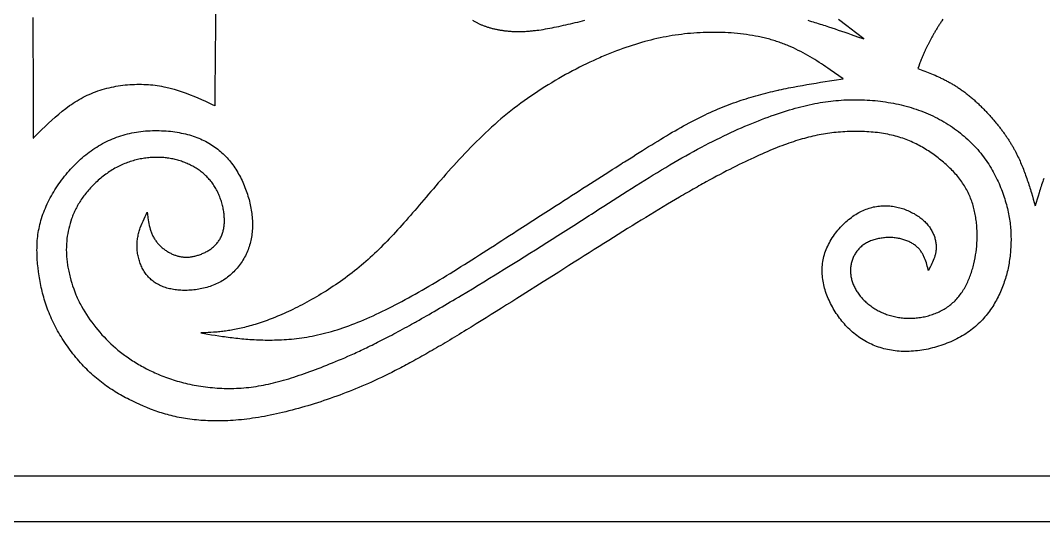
# Model space of a CAD drawing. Extents: x 0 to 279, y 0 to 212.
# Drawn here: x 69.13 to 91.02, y 107.88 to 118.59 of the extents above; entities that cross this region are included whole.
import ezdxf

# ---------------------------------------------------------------- set-up
doc = ezdxf.new("R2010")
doc.units = 0
doc.layers.add('LAYER_1', color=18, linetype='CONTINUOUS')

msp = doc.modelspace()

# ---------------------------------------------------------------- linework, layer by layer
at = {"layer": 'LAYER_1'}
for points in [[(69.394, 118.656), (69.395, 118.367), (69.395, 118.076), (69.398, 117.492), (69.4, 116.907), (69.403, 116.32), (69.403, 116.174), (69.404, 116.1), (69.404, 116.082), (69.404, 116.08), (69.404, 116.079), (69.404, 116.079), (69.405, 116.079), (69.406, 116.081), (69.41, 116.085), (69.445, 116.12), (69.586, 116.259), (69.656, 116.328), (69.728, 116.396), (69.8, 116.463), (69.873, 116.528), (69.947, 116.592), (70.023, 116.654), (70.1, 116.713), (70.178, 116.771), (70.218, 116.798), (70.258, 116.825), (70.299, 116.852), (70.341, 116.877), (70.382, 116.902), (70.425, 116.926), (70.468, 116.949), (70.511, 116.971), (70.555, 116.992), (70.6, 117.013), (70.646, 117.032), (70.691, 117.05), (70.738, 117.068), (70.785, 117.085), (70.832, 117.1), (70.88, 117.115), (70.928, 117.129), (70.977, 117.142), (71.025, 117.154), (71.074, 117.165), (71.124, 117.175), (71.173, 117.185), (71.223, 117.193), (71.273, 117.201), (71.323, 117.207), (71.372, 117.213), (71.422, 117.218), (71.472, 117.222), (71.522, 117.225), (71.572, 117.227), (71.622, 117.228), (71.671, 117.229), (71.72, 117.228), (71.769, 117.227), (71.818, 117.225), (71.867, 117.222), (71.915, 117.218), (71.962, 117.213), (72.01, 117.208), (72.057, 117.201), (72.103, 117.194), (72.149, 117.186), (72.195, 117.177), (72.24, 117.168), (72.33, 117.146), (72.418, 117.123), (72.505, 117.096), (72.59, 117.068), (72.675, 117.038), (72.759, 117.006), (72.842, 116.972), (72.924, 116.937), (73.006, 116.901), (73.087, 116.865), (73.249, 116.79), (73.289, 116.771), (73.295, 116.769), (73.296, 116.768), (73.296, 116.768), (73.297, 116.768), (73.297, 116.769), (73.297, 116.772), (73.297, 116.795), (73.297, 116.886), (73.299, 117.067), (73.304, 117.794), (73.31, 118.519), (73.313, 118.88)], [(78.802, 118.597), (78.814, 118.589), (78.827, 118.582), (78.84, 118.575), (78.853, 118.568), (78.866, 118.561), (78.879, 118.554), (78.892, 118.547), (78.906, 118.54), (78.919, 118.534), (78.933, 118.527), (78.947, 118.521), (78.961, 118.514), (78.976, 118.508), (78.99, 118.502), (79.005, 118.496), (79.019, 118.49), (79.034, 118.485), (79.049, 118.479), (79.064, 118.473), (79.08, 118.468), (79.095, 118.462), (79.111, 118.457), (79.127, 118.452), (79.142, 118.447), (79.159, 118.442), (79.175, 118.438), (79.191, 118.433), (79.208, 118.428), (79.224, 118.424), (79.241, 118.42), (79.258, 118.416), (79.275, 118.412), (79.292, 118.408), (79.309, 118.404), (79.327, 118.401), (79.344, 118.397), (79.362, 118.394), (79.38, 118.39), (79.398, 118.387), (79.416, 118.384), (79.434, 118.382), (79.453, 118.379), (79.471, 118.377), (79.49, 118.374), (79.509, 118.372), (79.528, 118.37), (79.547, 118.368), (79.566, 118.366), (79.585, 118.364), (79.605, 118.363), (79.624, 118.362), (79.644, 118.36), (79.664, 118.359), (79.684, 118.358), (79.704, 118.358), (79.724, 118.357), (79.744, 118.357), (79.765, 118.356), (79.785, 118.356), (79.806, 118.356), (79.827, 118.357), (79.848, 118.357), (79.869, 118.358), (79.89, 118.358), (79.912, 118.359), (79.933, 118.36), (79.955, 118.361), (79.976, 118.363), (79.998, 118.364), (80.02, 118.366), (80.042, 118.368), (80.064, 118.37), (80.086, 118.372), (80.109, 118.375), (80.131, 118.377), (80.154, 118.38), (80.177, 118.383), (80.199, 118.386), (80.222, 118.389), (80.269, 118.396), (80.315, 118.403), (80.362, 118.411), (80.409, 118.419), (80.457, 118.428), (80.505, 118.437), (80.553, 118.447), (80.602, 118.457), (80.651, 118.467), (80.701, 118.478), (80.75, 118.489), (80.8, 118.5), (80.85, 118.511), (80.901, 118.523), (80.951, 118.535), (81.002, 118.547), (81.054, 118.56), (81.105, 118.572), (81.157, 118.585), (81.208, 118.597)], [(85.978, 118.596), (86.016, 118.585), (86.054, 118.573), (86.091, 118.562), (86.128, 118.551), (86.165, 118.54), (86.202, 118.529), (86.239, 118.517), (86.275, 118.506), (86.311, 118.494), (86.347, 118.483), (86.419, 118.46), (86.49, 118.436), (86.561, 118.413), (86.631, 118.389), (86.7, 118.366), (86.769, 118.342), (86.838, 118.318), (86.906, 118.294), (87.043, 118.246), (87.179, 118.198), (86.998, 118.337), (86.816, 118.476), (86.634, 118.614)], [(88.871, 118.619), (88.849, 118.586), (88.838, 118.57), (88.827, 118.554), (88.817, 118.538), (88.806, 118.521), (88.795, 118.505), (88.785, 118.489), (88.775, 118.473), (88.764, 118.457), (88.754, 118.441), (88.744, 118.425), (88.735, 118.409), (88.725, 118.393), (88.715, 118.378), (88.706, 118.362), (88.696, 118.346), (88.687, 118.331), (88.678, 118.315), (88.669, 118.3), (88.66, 118.285), (88.652, 118.269), (88.643, 118.254), (88.635, 118.239), (88.627, 118.224), (88.618, 118.21), (88.61, 118.195), (88.603, 118.18), (88.595, 118.166), (88.587, 118.152), (88.58, 118.137), (88.573, 118.123), (88.565, 118.109), (88.558, 118.095), (88.551, 118.082), (88.544, 118.068), (88.538, 118.054), (88.531, 118.041), (88.525, 118.027), (88.518, 118.014), (88.512, 118), (88.506, 117.987), (88.5, 117.974), (88.493, 117.961), (88.488, 117.948), (88.482, 117.935), (88.476, 117.922), (88.47, 117.909), (88.459, 117.884), (88.448, 117.859), (88.438, 117.834), (88.427, 117.809), (88.417, 117.784), (88.407, 117.76), (88.398, 117.736), (88.388, 117.712), (88.378, 117.687), (88.369, 117.664), (88.351, 117.616), (88.333, 117.568), (88.406, 117.54), (88.443, 117.525), (88.48, 117.511), (88.517, 117.496), (88.553, 117.482), (88.59, 117.467), (88.627, 117.451), (88.664, 117.436), (88.7, 117.42), (88.737, 117.404), (88.774, 117.387), (88.792, 117.379), (88.81, 117.371), (88.828, 117.362), (88.847, 117.353), (88.865, 117.344), (88.883, 117.335), (88.901, 117.326), (88.92, 117.317), (88.938, 117.308), (88.956, 117.298), (88.974, 117.289), (88.992, 117.279), (89.011, 117.269), (89.029, 117.259), (89.047, 117.248), (89.065, 117.238), (89.083, 117.227), (89.101, 117.217), (89.119, 117.206), (89.137, 117.195), (89.155, 117.183), (89.173, 117.172), (89.191, 117.16), (89.209, 117.148), (89.227, 117.136), (89.245, 117.124), (89.263, 117.111), (89.281, 117.098), (89.299, 117.086), (89.317, 117.072), (89.335, 117.059), (89.353, 117.045), (89.37, 117.032), (89.388, 117.018), (89.406, 117.004), (89.423, 116.989), (89.441, 116.975), (89.458, 116.96), (89.476, 116.946), (89.493, 116.931), (89.511, 116.916), (89.528, 116.9), (89.545, 116.885), (89.563, 116.87), (89.58, 116.854), (89.597, 116.838), (89.614, 116.823), (89.631, 116.807), (89.647, 116.791), (89.664, 116.774), (89.681, 116.758), (89.697, 116.742), (89.714, 116.726), (89.73, 116.709), (89.746, 116.693), (89.762, 116.676), (89.778, 116.659), (89.794, 116.643), (89.81, 116.626), (89.825, 116.609), (89.841, 116.593), (89.856, 116.576), (89.872, 116.559), (89.887, 116.542), (89.902, 116.525), (89.917, 116.508), (89.931, 116.491), (89.946, 116.475), (89.96, 116.458), (89.975, 116.441), (89.989, 116.424), (90.003, 116.407), (90.016, 116.391), (90.03, 116.374), (90.043, 116.357), (90.057, 116.341), (90.07, 116.324), (90.083, 116.308), (90.096, 116.291), (90.108, 116.275), (90.121, 116.259), (90.133, 116.242), (90.145, 116.226), (90.157, 116.21), (90.168, 116.194), (90.18, 116.178), (90.191, 116.162), (90.203, 116.146), (90.214, 116.13), (90.224, 116.114), (90.235, 116.099), (90.246, 116.083), (90.256, 116.067), (90.267, 116.052), (90.277, 116.036), (90.287, 116.02), (90.297, 116.005), (90.306, 115.989), (90.316, 115.974), (90.325, 115.958), (90.335, 115.943), (90.344, 115.927), (90.353, 115.912), (90.362, 115.896), (90.371, 115.881), (90.38, 115.865), (90.388, 115.85), (90.397, 115.835), (90.405, 115.819), (90.413, 115.804), (90.43, 115.773), (90.445, 115.742), (90.461, 115.711), (90.476, 115.68), (90.491, 115.649), (90.505, 115.617), (90.519, 115.586), (90.533, 115.554), (90.547, 115.522), (90.554, 115.506), (90.557, 115.498), (90.557, 115.497), (90.557, 115.497), (90.558, 115.497), (90.558, 115.496), (90.559, 115.494), (90.565, 115.478), (90.578, 115.445), (90.591, 115.413), (90.604, 115.38), (90.616, 115.347), (90.628, 115.314), (90.64, 115.281), (90.652, 115.247), (90.664, 115.214), (90.675, 115.18), (90.687, 115.146), (90.698, 115.112), (90.709, 115.078), (90.72, 115.044), (90.731, 115.01), (90.741, 114.975), (90.752, 114.941), (90.763, 114.906), (90.784, 114.837), (90.804, 114.768), (90.846, 114.628)], [(91.028, 115.214), (91.016, 115.18), (91.005, 115.146), (90.993, 115.112), (90.982, 115.078), (90.971, 115.044), (90.961, 115.01), (90.95, 114.975), (90.939, 114.941), (90.928, 114.906), (90.908, 114.837), (90.887, 114.768), (90.846, 114.628)], [(91.623, 108.85), (90.891, 108.85), (90.157, 108.85), (88.68, 108.85), (87.194, 108.85), (85.698, 108.85), (84.195, 108.85), (82.683, 108.85), (81.165, 108.85), (79.641, 108.85), (78.111, 108.85), (76.578, 108.85), (75.04, 108.85), (71.956, 108.85), (68.866, 108.85)], [(68.866, 107.877), (71.956, 107.877), (75.04, 107.877), (76.578, 107.877), (78.111, 107.877), (79.641, 107.877), (81.165, 107.877), (82.683, 107.877), (84.195, 107.877), (85.698, 107.877), (87.194, 107.877), (88.68, 107.877), (90.157, 107.877), (90.891, 107.877), (91.623, 107.877)]]:
    msp.add_lwpolyline(points, dxfattribs=at)
for points in [[(86.733, 117.344), (86.641, 117.41), (86.549, 117.475), (86.457, 117.54), (86.41, 117.572), (86.363, 117.603), (86.316, 117.635), (86.269, 117.666), (86.221, 117.697), (86.173, 117.728), (86.125, 117.758), (86.076, 117.787), (86.027, 117.817), (85.978, 117.845), (85.928, 117.873), (85.877, 117.901), (85.826, 117.928), (85.775, 117.954), (85.723, 117.98), (85.67, 118.005), (85.617, 118.029), (85.563, 118.052), (85.536, 118.063), (85.508, 118.074), (85.48, 118.085), (85.453, 118.096), (85.425, 118.106), (85.396, 118.117), (85.368, 118.127), (85.339, 118.137), (85.311, 118.146), (85.282, 118.155), (85.252, 118.164), (85.223, 118.173), (85.193, 118.182), (85.164, 118.19), (85.134, 118.198), (85.104, 118.206), (85.073, 118.214), (85.043, 118.221), (85.012, 118.228), (84.981, 118.235), (84.95, 118.242), (84.919, 118.248), (84.857, 118.26), (84.793, 118.272), (84.73, 118.282), (84.665, 118.292), (84.601, 118.3), (84.536, 118.308), (84.47, 118.315), (84.405, 118.321), (84.339, 118.326), (84.272, 118.33), (84.206, 118.333), (84.139, 118.336), (84.073, 118.337), (84.006, 118.338), (83.939, 118.338), (83.872, 118.338), (83.805, 118.336), (83.738, 118.334), (83.671, 118.331), (83.604, 118.327), (83.538, 118.322), (83.471, 118.317), (83.405, 118.311), (83.339, 118.304), (83.273, 118.296), (83.208, 118.288), (83.142, 118.278), (83.077, 118.268), (83.011, 118.257), (82.946, 118.246), (82.881, 118.233), (82.815, 118.22), (82.75, 118.206), (82.684, 118.191), (82.619, 118.175), (82.553, 118.158), (82.487, 118.14), (82.421, 118.122), (82.354, 118.102), (82.288, 118.082), (82.221, 118.061), (82.154, 118.039), (82.086, 118.016), (82.018, 117.992), (81.95, 117.967), (81.881, 117.941), (81.812, 117.914), (81.742, 117.886), (81.707, 117.872), (81.672, 117.857), (81.637, 117.842), (81.602, 117.827), (81.566, 117.812), (81.53, 117.797), (81.495, 117.781), (81.459, 117.765), (81.386, 117.732), (81.314, 117.698), (81.241, 117.663), (81.167, 117.628), (81.094, 117.591), (81.02, 117.553), (80.945, 117.514), (80.871, 117.475), (80.796, 117.434), (80.722, 117.393), (80.647, 117.35), (80.572, 117.307), (80.498, 117.262), (80.423, 117.217), (80.349, 117.171), (80.274, 117.124), (80.2, 117.076), (80.126, 117.027), (80.053, 116.977), (79.98, 116.926), (79.907, 116.874), (79.835, 116.822), (79.763, 116.768), (79.691, 116.714), (79.621, 116.659), (79.551, 116.603), (79.516, 116.574), (79.481, 116.546), (79.412, 116.488), (79.344, 116.429), (79.277, 116.37), (79.21, 116.31), (79.144, 116.249), (79.078, 116.188), (79.014, 116.126), (78.95, 116.064), (78.886, 116.002), (78.824, 115.939), (78.762, 115.876), (78.7, 115.812), (78.64, 115.749), (78.58, 115.685), (78.52, 115.621), (78.462, 115.558), (78.404, 115.494), (78.347, 115.431), (78.29, 115.367), (78.234, 115.304), (78.179, 115.242), (78.124, 115.179), (78.071, 115.117), (78.017, 115.056), (77.965, 114.995), (77.913, 114.935), (77.862, 114.875), (77.811, 114.816), (77.761, 114.758), (77.712, 114.7), (77.663, 114.643), (77.615, 114.588), (77.568, 114.532), (77.52, 114.478), (77.474, 114.424), (77.427, 114.371), (77.381, 114.318), (77.336, 114.267), (77.29, 114.216), (77.245, 114.165), (77.2, 114.115), (77.155, 114.066), (77.111, 114.018), (77.066, 113.97), (77.021, 113.922), (76.977, 113.876), (76.932, 113.83), (76.887, 113.784), (76.842, 113.739), (76.797, 113.694), (76.752, 113.65), (76.706, 113.607), (76.66, 113.564), (76.614, 113.521), (76.567, 113.479), (76.52, 113.438), (76.473, 113.397), (76.425, 113.356), (76.377, 113.316), (76.328, 113.276), (76.278, 113.237), (76.229, 113.199), (76.179, 113.16), (76.129, 113.123), (76.078, 113.085), (76.027, 113.049), (75.977, 113.013), (75.925, 112.977), (75.874, 112.942), (75.823, 112.907), (75.771, 112.873), (75.72, 112.84), (75.668, 112.807), (75.617, 112.775), (75.565, 112.744), (75.514, 112.713), (75.462, 112.682), (75.411, 112.652), (75.36, 112.623), (75.309, 112.595), (75.258, 112.567), (75.208, 112.54), (75.157, 112.513), (75.108, 112.487), (75.058, 112.462), (75.009, 112.438), (74.96, 112.414), (74.912, 112.391), (74.863, 112.368), (74.816, 112.346), (74.769, 112.325), (74.722, 112.305), (74.675, 112.285), (74.629, 112.266), (74.584, 112.247), (74.539, 112.229), (74.494, 112.212), (74.45, 112.195), (74.406, 112.179), (74.363, 112.163), (74.32, 112.148), (74.278, 112.134), (74.236, 112.12), (74.195, 112.106), (74.154, 112.094), (74.114, 112.082), (74.075, 112.07), (74.035, 112.059), (73.997, 112.048), (73.959, 112.038), (73.922, 112.029), (73.885, 112.02), (73.849, 112.011), (73.814, 112.003), (73.779, 111.996), (73.744, 111.988), (73.711, 111.982), (73.677, 111.976), (73.645, 111.97), (73.612, 111.964), (73.581, 111.959), (73.549, 111.955), (73.519, 111.95), (73.488, 111.946), (73.458, 111.942), (73.429, 111.939), (73.399, 111.936), (73.37, 111.933), (73.341, 111.93), (73.313, 111.928), (73.285, 111.926), (73.257, 111.924), (73.202, 111.92), (73.147, 111.917), (73.093, 111.915), (72.986, 111.91), (73.14, 111.885), (73.218, 111.872), (73.296, 111.86), (73.374, 111.848), (73.453, 111.836), (73.493, 111.831), (73.533, 111.825), (73.574, 111.82), (73.615, 111.814), (73.656, 111.809), (73.697, 111.805), (73.739, 111.8), (73.781, 111.795), (73.823, 111.791), (73.866, 111.787), (73.909, 111.783), (73.953, 111.78), (73.997, 111.776), (74.041, 111.773), (74.086, 111.77), (74.132, 111.768), (74.178, 111.765), (74.224, 111.763), (74.271, 111.762), (74.319, 111.76), (74.367, 111.759), (74.415, 111.759), (74.465, 111.759), (74.514, 111.759), (74.564, 111.76), (74.615, 111.761), (74.666, 111.763), (74.717, 111.765), (74.77, 111.768), (74.822, 111.772), (74.875, 111.776), (74.929, 111.78), (74.983, 111.786), (75.037, 111.792), (75.092, 111.799), (75.147, 111.806), (75.203, 111.814), (75.259, 111.823), (75.316, 111.833), (75.373, 111.844), (75.431, 111.855), (75.489, 111.868), (75.547, 111.881), (75.606, 111.895), (75.666, 111.91), (75.725, 111.926), (75.786, 111.943), (75.846, 111.961), (75.907, 111.98), (75.969, 112), (76.031, 112.021), (76.093, 112.043), (76.156, 112.065), (76.219, 112.089), (76.283, 112.113), (76.347, 112.139), (76.412, 112.165), (76.477, 112.192), (76.542, 112.22), (76.608, 112.249), (76.674, 112.279), (76.741, 112.31), (76.808, 112.341), (76.876, 112.373), (76.944, 112.406), (77.013, 112.44), (77.082, 112.475), (77.151, 112.511), (77.221, 112.547), (77.292, 112.585), (77.362, 112.623), (77.434, 112.661), (77.505, 112.701), (77.578, 112.741), (77.65, 112.783), (77.724, 112.825), (77.797, 112.867), (77.871, 112.91), (77.946, 112.954), (78.021, 112.999), (78.096, 113.044), (78.172, 113.09), (78.248, 113.137), (78.324, 113.184), (78.401, 113.231), (78.478, 113.279), (78.556, 113.328), (78.634, 113.377), (78.713, 113.426), (78.791, 113.476), (78.87, 113.527), (78.95, 113.577), (79.03, 113.628), (79.11, 113.68), (79.19, 113.731), (79.271, 113.783), (79.352, 113.836), (79.433, 113.888), (79.515, 113.941), (79.597, 113.994), (79.679, 114.047), (79.761, 114.1), (79.927, 114.207), (80.093, 114.314), (80.26, 114.421), (80.426, 114.528), (80.592, 114.635), (80.675, 114.688), (80.758, 114.741), (80.84, 114.794), (80.923, 114.847), (81.004, 114.899), (81.086, 114.951), (81.167, 115.003), (81.247, 115.055), (81.327, 115.106), (81.406, 115.156), (81.485, 115.207), (81.563, 115.256), (81.641, 115.306), (81.717, 115.355), (81.793, 115.403), (81.869, 115.451), (81.943, 115.498), (81.98, 115.521), (82.016, 115.545), (82.053, 115.568), (82.089, 115.59), (82.125, 115.613), (82.16, 115.636), (82.196, 115.658), (82.231, 115.68), (82.301, 115.725), (82.369, 115.768), (82.437, 115.811), (82.505, 115.853), (82.571, 115.894), (82.637, 115.935), (82.702, 115.975), (82.766, 116.014), (82.83, 116.053), (82.893, 116.091), (82.955, 116.128), (83.017, 116.165), (83.078, 116.201), (83.139, 116.236), (83.199, 116.271), (83.259, 116.304), (83.318, 116.338), (83.377, 116.37), (83.436, 116.402), (83.494, 116.433), (83.551, 116.463), (83.609, 116.492), (83.666, 116.521), (83.723, 116.549), (83.779, 116.576), (83.835, 116.603), (83.892, 116.628), (83.948, 116.653), (84.003, 116.678), (84.059, 116.701), (84.114, 116.724), (84.169, 116.747), (84.224, 116.768), (84.279, 116.789), (84.334, 116.809), (84.388, 116.829), (84.442, 116.848), (84.496, 116.867), (84.55, 116.885), (84.604, 116.902), (84.657, 116.919), (84.71, 116.936), (84.763, 116.952), (84.816, 116.967), (84.869, 116.982), (84.921, 116.997), (84.973, 117.011), (85.025, 117.025), (85.077, 117.038), (85.129, 117.051), (85.18, 117.064), (85.232, 117.076), (85.283, 117.088), (85.334, 117.099), (85.337, 117.1), (85.338, 117.101), (85.339, 117.101), (85.34, 117.101), (85.343, 117.101), (85.349, 117.103), (85.362, 117.106), (85.412, 117.117), (85.463, 117.128), (85.513, 117.138), (85.563, 117.149), (85.613, 117.159), (85.663, 117.168), (85.762, 117.187), (85.861, 117.205), (85.959, 117.223), (86.057, 117.239), (86.154, 117.255), (86.251, 117.271), (86.348, 117.286), (86.445, 117.301), (86.541, 117.315)], [(80.743, 114.064), (80.8, 114.101), (80.857, 114.137), (80.914, 114.173), (80.97, 114.209), (81.025, 114.245), (81.081, 114.28), (81.136, 114.315), (81.19, 114.35), (81.244, 114.385), (81.298, 114.419), (81.351, 114.453), (81.404, 114.487), (81.457, 114.521), (81.509, 114.555), (81.613, 114.621), (81.715, 114.687), (81.816, 114.751), (81.916, 114.815), (82.014, 114.878), (82.111, 114.939), (82.207, 115), (82.302, 115.06), (82.396, 115.119), (82.489, 115.177), (82.581, 115.234), (82.671, 115.29), (82.761, 115.344), (82.85, 115.398), (82.939, 115.451), (83.026, 115.503), (83.113, 115.554), (83.198, 115.604), (83.284, 115.653), (83.368, 115.701), (83.452, 115.748), (83.535, 115.794), (83.618, 115.838), (83.7, 115.882), (83.782, 115.925), (83.862, 115.967), (83.942, 116.007), (84.022, 116.047), (84.101, 116.086), (84.179, 116.124), (84.256, 116.16), (84.333, 116.196), (84.409, 116.231), (84.484, 116.265), (84.559, 116.298), (84.632, 116.33), (84.706, 116.361), (84.778, 116.391), (84.849, 116.42), (84.92, 116.448), (84.99, 116.475), (85.06, 116.502), (85.128, 116.527), (85.196, 116.552), (85.263, 116.575), (85.329, 116.598), (85.395, 116.62), (85.459, 116.641), (85.523, 116.661), (85.586, 116.68), (85.649, 116.698), (85.71, 116.716), (85.771, 116.732), (85.832, 116.748), (85.892, 116.763), (85.951, 116.777), (86.01, 116.79), (86.069, 116.803), (86.127, 116.814), (86.184, 116.825), (86.242, 116.835), (86.299, 116.844), (86.355, 116.853), (86.412, 116.861), (86.468, 116.868), (86.524, 116.874), (86.58, 116.879), (86.636, 116.884), (86.691, 116.888), (86.747, 116.892), (86.803, 116.894), (86.858, 116.896), (86.914, 116.897), (86.97, 116.898), (87.026, 116.898), (87.082, 116.897), (87.138, 116.896), (87.194, 116.894), (87.25, 116.891), (87.306, 116.887), (87.363, 116.883), (87.419, 116.878), (87.475, 116.872), (87.531, 116.866), (87.587, 116.859), (87.643, 116.851), (87.699, 116.842), (87.754, 116.833), (87.809, 116.823), (87.865, 116.812), (87.92, 116.8), (87.974, 116.788), (88.029, 116.774), (88.083, 116.76), (88.137, 116.745), (88.19, 116.73), (88.243, 116.713), (88.296, 116.696), (88.348, 116.678), (88.4, 116.659), (88.452, 116.639), (88.503, 116.618), (88.553, 116.596), (88.603, 116.574), (88.653, 116.551), (88.702, 116.527), (88.75, 116.502), (88.798, 116.477), (88.846, 116.45), (88.892, 116.423), (88.938, 116.396), (88.984, 116.367), (89.029, 116.338), (89.073, 116.308), (89.117, 116.278), (89.159, 116.247), (89.202, 116.215), (89.243, 116.183), (89.284, 116.15), (89.324, 116.117), (89.363, 116.083), (89.401, 116.048), (89.439, 116.013), (89.475, 115.978), (89.511, 115.942), (89.546, 115.905), (89.581, 115.868), (89.614, 115.83), (89.646, 115.792), (89.678, 115.754), (89.708, 115.715), (89.738, 115.676), (89.767, 115.637), (89.795, 115.597), (89.823, 115.557), (89.849, 115.517), (89.875, 115.476), (89.899, 115.435), (89.923, 115.394), (89.947, 115.353), (89.969, 115.312), (89.991, 115.271), (90.012, 115.229), (90.032, 115.188), (90.051, 115.146), (90.07, 115.105), (90.088, 115.063), (90.105, 115.022), (90.121, 114.98), (90.137, 114.939), (90.152, 114.898), (90.166, 114.857), (90.18, 114.816), (90.193, 114.775), (90.205, 114.735), (90.217, 114.694), (90.228, 114.654), (90.239, 114.614), (90.248, 114.575), (90.258, 114.535), (90.266, 114.496), (90.274, 114.457), (90.281, 114.418), (90.288, 114.38), (90.294, 114.341), (90.3, 114.303), (90.305, 114.264), (90.31, 114.226), (90.314, 114.188), (90.317, 114.15), (90.32, 114.112), (90.322, 114.075), (90.324, 114.037), (90.325, 114), (90.326, 113.962), (90.327, 113.925), (90.327, 113.887), (90.326, 113.85), (90.325, 113.813), (90.323, 113.775), (90.321, 113.738), (90.319, 113.701), (90.316, 113.664), (90.313, 113.627), (90.309, 113.589), (90.305, 113.552), (90.3, 113.515), (90.295, 113.478), (90.29, 113.441), (90.284, 113.404), (90.277, 113.367), (90.27, 113.33), (90.263, 113.293), (90.255, 113.256), (90.246, 113.219), (90.237, 113.183), (90.227, 113.146), (90.217, 113.11), (90.206, 113.073), (90.195, 113.037), (90.183, 113.001), (90.171, 112.965), (90.158, 112.929), (90.144, 112.893), (90.13, 112.858), (90.116, 112.822), (90.1, 112.787), (90.085, 112.752), (90.068, 112.717), (90.051, 112.682), (90.033, 112.647), (90.015, 112.613), (89.996, 112.579), (89.976, 112.545), (89.956, 112.511), (89.935, 112.478), (89.913, 112.444), (89.891, 112.412), (89.867, 112.379), (89.844, 112.347), (89.819, 112.315), (89.794, 112.284), (89.768, 112.253), (89.741, 112.222), (89.713, 112.192), (89.685, 112.162), (89.656, 112.133), (89.626, 112.104), (89.596, 112.076), (89.564, 112.048), (89.532, 112.021), (89.499, 111.995), (89.465, 111.968), (89.43, 111.943), (89.395, 111.918), (89.358, 111.894), (89.321, 111.87), (89.283, 111.847), (89.244, 111.825), (89.204, 111.803), (89.164, 111.782), (89.123, 111.762), (89.082, 111.742), (89.039, 111.723), (88.997, 111.705), (88.954, 111.688), (88.91, 111.671), (88.867, 111.655), (88.823, 111.64), (88.778, 111.626), (88.733, 111.612), (88.689, 111.6), (88.643, 111.588), (88.598, 111.577), (88.553, 111.566), (88.508, 111.557), (88.462, 111.549), (88.417, 111.541), (88.372, 111.534), (88.327, 111.528), (88.282, 111.524), (88.237, 111.52), (88.193, 111.517), (88.149, 111.515), (88.105, 111.514), (88.062, 111.513), (88.018, 111.514), (87.976, 111.516), (87.933, 111.519), (87.891, 111.522), (87.849, 111.527), (87.807, 111.532), (87.766, 111.539), (87.725, 111.546), (87.685, 111.554), (87.645, 111.563), (87.605, 111.573), (87.566, 111.584), (87.527, 111.596), (87.488, 111.608), (87.45, 111.622), (87.412, 111.637), (87.375, 111.652), (87.338, 111.668), (87.302, 111.685), (87.266, 111.703), (87.231, 111.722), (87.196, 111.742), (87.161, 111.763), (87.127, 111.784), (87.094, 111.807), (87.061, 111.83), (87.028, 111.854), (86.996, 111.879), (86.965, 111.904), (86.934, 111.93), (86.904, 111.957), (86.874, 111.985), (86.845, 112.013), (86.816, 112.042), (86.788, 112.072), (86.761, 112.102), (86.734, 112.133), (86.708, 112.164), (86.683, 112.196), (86.658, 112.228), (86.634, 112.261), (86.61, 112.294), (86.588, 112.328), (86.566, 112.362), (86.544, 112.396), (86.524, 112.431), (86.504, 112.466), (86.485, 112.501), (86.466, 112.537), (86.449, 112.573), (86.432, 112.609), (86.416, 112.645), (86.401, 112.682), (86.386, 112.718), (86.373, 112.755), (86.36, 112.793), (86.348, 112.83), (86.337, 112.867), (86.327, 112.905), (86.319, 112.942), (86.311, 112.98), (86.304, 113.018), (86.298, 113.056), (86.293, 113.093), (86.289, 113.131), (86.286, 113.169), (86.284, 113.207), (86.284, 113.245), (86.284, 113.283), (86.286, 113.321), (86.289, 113.359), (86.293, 113.397), (86.298, 113.435), (86.305, 113.472), (86.313, 113.51), (86.322, 113.547), (86.332, 113.585), (86.344, 113.622), (86.357, 113.659), (86.371, 113.696), (86.387, 113.732), (86.403, 113.769), (86.421, 113.805), (86.44, 113.84), (86.46, 113.876), (86.481, 113.911), (86.502, 113.945), (86.525, 113.979), (86.549, 114.012), (86.573, 114.045), (86.598, 114.078), (86.624, 114.109), (86.65, 114.14), (86.677, 114.17), (86.705, 114.2), (86.733, 114.229), (86.762, 114.256), (86.791, 114.283), (86.821, 114.31), (86.851, 114.335), (86.881, 114.359), (86.911, 114.382), (86.942, 114.405), (86.973, 114.426), (87.004, 114.446), (87.035, 114.465), (87.067, 114.483), (87.098, 114.499), (87.129, 114.515), (87.161, 114.53), (87.193, 114.543), (87.224, 114.556), (87.256, 114.567), (87.288, 114.578), (87.32, 114.587), (87.351, 114.596), (87.383, 114.604), (87.415, 114.61), (87.447, 114.616), (87.479, 114.621), (87.51, 114.624), (87.542, 114.627), (87.573, 114.629), (87.605, 114.631), (87.636, 114.631), (87.668, 114.63), (87.699, 114.629), (87.73, 114.627), (87.761, 114.623), (87.792, 114.62), (87.823, 114.615), (87.854, 114.609), (87.884, 114.603), (87.914, 114.596), (87.944, 114.588), (87.974, 114.58), (88.004, 114.571), (88.033, 114.561), (88.062, 114.55), (88.09, 114.539), (88.118, 114.528), (88.146, 114.515), (88.173, 114.503), (88.2, 114.489), (88.227, 114.475), (88.253, 114.461), (88.278, 114.446), (88.303, 114.43), (88.327, 114.415), (88.351, 114.398), (88.374, 114.382), (88.396, 114.365), (88.418, 114.347), (88.439, 114.329), (88.46, 114.311), (88.479, 114.293), (88.498, 114.274), (88.516, 114.255), (88.533, 114.236), (88.55, 114.216), (88.565, 114.197), (88.58, 114.177), (88.594, 114.157), (88.607, 114.136), (88.62, 114.116), (88.631, 114.095), (88.642, 114.075), (88.653, 114.054), (88.662, 114.033), (88.671, 114.012), (88.679, 113.991), (88.686, 113.971), (88.693, 113.95), (88.699, 113.929), (88.705, 113.908), (88.709, 113.887), (88.713, 113.867), (88.717, 113.846), (88.719, 113.826), (88.722, 113.805), (88.723, 113.785), (88.724, 113.765), (88.724, 113.746), (88.724, 113.726), (88.723, 113.707), (88.722, 113.688), (88.72, 113.669), (88.718, 113.65), (88.715, 113.632), (88.711, 113.614), (88.708, 113.596), (88.703, 113.578), (88.699, 113.56), (88.688, 113.526), (88.676, 113.492), (88.663, 113.458), (88.649, 113.425), (88.633, 113.393), (88.617, 113.36), (88.601, 113.328), (88.567, 113.265), (88.558, 113.249), (88.558, 113.249), (88.558, 113.248), (88.558, 113.248), (88.557, 113.25), (88.557, 113.252), (88.556, 113.256), (88.553, 113.265), (88.544, 113.301), (88.535, 113.337), (88.525, 113.373), (88.515, 113.409), (88.504, 113.444), (88.491, 113.478), (88.478, 113.512), (88.463, 113.546), (88.456, 113.562), (88.447, 113.578), (88.439, 113.594), (88.43, 113.61), (88.42, 113.626), (88.41, 113.641), (88.4, 113.656), (88.389, 113.671), (88.377, 113.685), (88.365, 113.7), (88.352, 113.713), (88.339, 113.727), (88.325, 113.74), (88.311, 113.753), (88.296, 113.766), (88.28, 113.779), (88.264, 113.791), (88.248, 113.802), (88.231, 113.813), (88.213, 113.824), (88.195, 113.835), (88.177, 113.845), (88.158, 113.855), (88.138, 113.864), (88.119, 113.873), (88.098, 113.881), (88.078, 113.889), (88.057, 113.897), (88.035, 113.904), (88.013, 113.911), (87.991, 113.917), (87.968, 113.923), (87.945, 113.928), (87.922, 113.932), (87.898, 113.936), (87.874, 113.94), (87.85, 113.943), (87.826, 113.946), (87.801, 113.948), (87.775, 113.949), (87.75, 113.95), (87.725, 113.95), (87.699, 113.95), (87.673, 113.949), (87.648, 113.948), (87.622, 113.946), (87.596, 113.943), (87.57, 113.94), (87.545, 113.937), (87.519, 113.932), (87.494, 113.928), (87.469, 113.922), (87.444, 113.916), (87.419, 113.91), (87.394, 113.903), (87.37, 113.895), (87.347, 113.887), (87.323, 113.878), (87.3, 113.868), (87.278, 113.858), (87.256, 113.847), (87.235, 113.836), (87.214, 113.824), (87.194, 113.812), (87.174, 113.798), (87.155, 113.785), (87.137, 113.77), (87.119, 113.755), (87.102, 113.74), (87.086, 113.724), (87.07, 113.708), (87.055, 113.691), (87.041, 113.674), (87.027, 113.656), (87.014, 113.638), (87.002, 113.619), (86.99, 113.6), (86.979, 113.581), (86.969, 113.562), (86.959, 113.542), (86.95, 113.522), (86.941, 113.502), (86.933, 113.481), (86.926, 113.46), (86.92, 113.439), (86.914, 113.418), (86.909, 113.397), (86.904, 113.376), (86.9, 113.354), (86.897, 113.333), (86.895, 113.311), (86.893, 113.289), (86.892, 113.268), (86.891, 113.246), (86.891, 113.224), (86.892, 113.202), (86.894, 113.181), (86.896, 113.159), (86.899, 113.137), (86.902, 113.116), (86.906, 113.094), (86.911, 113.072), (86.916, 113.051), (86.922, 113.029), (86.929, 113.008), (86.936, 112.986), (86.943, 112.965), (86.952, 112.944), (86.961, 112.923), (86.971, 112.902), (86.981, 112.881), (86.992, 112.86), (87.003, 112.84), (87.015, 112.819), (87.028, 112.799), (87.041, 112.779), (87.054, 112.759), (87.069, 112.739), (87.084, 112.72), (87.099, 112.7), (87.115, 112.681), (87.132, 112.662), (87.149, 112.643), (87.166, 112.625), (87.184, 112.606), (87.203, 112.588), (87.222, 112.571), (87.242, 112.553), (87.262, 112.536), (87.282, 112.519), (87.303, 112.503), (87.325, 112.487), (87.347, 112.471), (87.369, 112.456), (87.391, 112.441), (87.415, 112.427), (87.438, 112.413), (87.462, 112.399), (87.486, 112.386), (87.511, 112.373), (87.536, 112.361), (87.561, 112.349), (87.587, 112.338), (87.612, 112.327), (87.639, 112.316), (87.665, 112.307), (87.692, 112.297), (87.719, 112.289), (87.747, 112.281), (87.774, 112.273), (87.802, 112.266), (87.83, 112.259), (87.859, 112.253), (87.887, 112.248), (87.916, 112.243), (87.945, 112.239), (87.974, 112.235), (88.003, 112.232), (88.032, 112.229), (88.061, 112.227), (88.091, 112.226), (88.12, 112.225), (88.15, 112.224), (88.179, 112.224), (88.209, 112.225), (88.239, 112.226), (88.268, 112.228), (88.298, 112.231), (88.328, 112.234), (88.357, 112.237), (88.387, 112.241), (88.417, 112.246), (88.446, 112.252), (88.475, 112.258), (88.505, 112.264), (88.534, 112.271), (88.563, 112.279), (88.592, 112.287), (88.62, 112.296), (88.649, 112.306), (88.677, 112.316), (88.705, 112.326), (88.733, 112.338), (88.76, 112.35), (88.787, 112.362), (88.814, 112.375), (88.841, 112.389), (88.867, 112.403), (88.893, 112.418), (88.918, 112.433), (88.944, 112.449), (88.968, 112.466), (88.993, 112.483), (89.016, 112.501), (89.04, 112.519), (89.063, 112.538), (89.085, 112.558), (89.107, 112.578), (89.128, 112.599), (89.149, 112.62), (89.169, 112.642), (89.189, 112.665), (89.208, 112.688), (89.227, 112.711), (89.245, 112.736), (89.262, 112.76), (89.28, 112.785), (89.296, 112.811), (89.312, 112.837), (89.328, 112.863), (89.343, 112.89), (89.358, 112.917), (89.372, 112.944), (89.386, 112.972), (89.399, 113), (89.412, 113.029), (89.424, 113.058), (89.436, 113.087), (89.448, 113.116), (89.459, 113.146), (89.469, 113.176), (89.479, 113.206), (89.489, 113.236), (89.498, 113.266), (89.507, 113.297), (89.516, 113.327), (89.524, 113.358), (89.532, 113.389), (89.546, 113.451), (89.558, 113.514), (89.569, 113.577), (89.579, 113.64), (89.586, 113.703), (89.593, 113.767), (89.597, 113.831), (89.6, 113.896), (89.602, 113.96), (89.601, 114.025), (89.6, 114.089), (89.597, 114.154), (89.594, 114.186), (89.592, 114.219), (89.589, 114.251), (89.585, 114.283), (89.581, 114.316), (89.577, 114.348), (89.572, 114.38), (89.567, 114.412), (89.561, 114.444), (89.555, 114.476), (89.548, 114.508), (89.541, 114.54), (89.533, 114.572), (89.525, 114.603), (89.516, 114.635), (89.506, 114.666), (89.496, 114.697), (89.486, 114.729), (89.475, 114.759), (89.463, 114.79), (89.451, 114.821), (89.438, 114.851), (89.424, 114.881), (89.41, 114.911), (89.395, 114.941), (89.379, 114.971), (89.363, 115), (89.346, 115.029), (89.328, 115.058), (89.31, 115.087), (89.291, 115.115), (89.272, 115.144), (89.251, 115.172), (89.231, 115.199), (89.209, 115.227), (89.187, 115.254), (89.165, 115.281), (89.141, 115.307), (89.118, 115.334), (89.094, 115.36), (89.069, 115.386), (89.044, 115.411), (89.018, 115.437), (88.992, 115.462), (88.966, 115.486), (88.939, 115.511), (88.911, 115.535), (88.884, 115.559), (88.856, 115.583), (88.827, 115.606), (88.799, 115.629), (88.769, 115.652), (88.74, 115.674), (88.71, 115.696), (88.681, 115.718), (88.65, 115.739), (88.62, 115.76), (88.589, 115.781), (88.558, 115.802), (88.527, 115.822), (88.495, 115.842), (88.463, 115.861), (88.43, 115.88), (88.397, 115.898), (88.364, 115.917), (88.331, 115.934), (88.297, 115.952), (88.262, 115.968), (88.227, 115.985), (88.192, 116.001), (88.156, 116.016), (88.12, 116.031), (88.083, 116.045), (88.046, 116.059), (88.008, 116.073), (87.97, 116.085), (87.931, 116.098), (87.892, 116.109), (87.852, 116.12), (87.811, 116.131), (87.77, 116.141), (87.729, 116.15), (87.687, 116.159), (87.644, 116.167), (87.6, 116.175), (87.557, 116.181), (87.512, 116.188), (87.468, 116.194), (87.423, 116.199), (87.377, 116.203), (87.332, 116.207), (87.286, 116.211), (87.24, 116.214), (87.193, 116.216), (87.146, 116.218), (87.1, 116.219), (87.053, 116.22), (87.006, 116.22), (86.959, 116.22), (86.912, 116.219), (86.864, 116.217), (86.817, 116.215), (86.77, 116.213), (86.724, 116.21), (86.677, 116.207), (86.63, 116.203), (86.584, 116.198), (86.538, 116.194), (86.492, 116.188), (86.446, 116.182), (86.401, 116.176), (86.356, 116.169), (86.311, 116.162), (86.266, 116.154), (86.221, 116.146), (86.176, 116.137), (86.131, 116.127), (86.086, 116.117), (86.041, 116.107), (85.995, 116.095), (85.95, 116.084), (85.904, 116.071), (85.858, 116.058), (85.812, 116.045), (85.765, 116.031), (85.718, 116.016), (85.671, 116), (85.623, 115.984), (85.574, 115.968), (85.525, 115.95), (85.476, 115.932), (85.425, 115.913), (85.374, 115.894), (85.323, 115.874), (85.27, 115.853), (85.217, 115.831), (85.163, 115.809), (85.108, 115.786), (85.052, 115.762), (84.996, 115.737), (84.938, 115.712), (84.88, 115.685), (84.82, 115.658), (84.76, 115.63), (84.698, 115.601), (84.636, 115.572), (84.573, 115.541), (84.508, 115.509), (84.443, 115.477), (84.376, 115.443), (84.308, 115.409), (84.24, 115.374), (84.17, 115.337), (84.099, 115.3), (84.026, 115.261), (83.953, 115.222), (83.878, 115.181), (83.802, 115.139), (83.764, 115.118), (83.725, 115.097), (83.686, 115.075), (83.647, 115.053), (83.607, 115.03), (83.567, 115.008), (83.527, 114.985), (83.486, 114.961), (83.445, 114.938), (83.403, 114.914), (83.362, 114.89), (83.32, 114.866), (83.277, 114.841), (83.235, 114.816), (83.148, 114.765), (83.061, 114.713), (82.972, 114.661), (82.882, 114.607), (82.791, 114.552), (82.699, 114.496), (82.605, 114.439), (82.511, 114.381), (82.415, 114.323), (82.318, 114.263), (82.221, 114.203), (82.122, 114.142), (82.022, 114.08), (81.921, 114.017), (81.82, 113.953), (81.717, 113.889), (81.614, 113.824), (81.51, 113.759), (81.404, 113.692), (81.298, 113.625), (81.192, 113.558), (81.084, 113.49), (80.976, 113.421), (80.867, 113.352), (80.757, 113.283), (80.647, 113.213), (80.536, 113.142), (80.313, 113.001), (79.866, 112.718), (79.754, 112.647), (79.643, 112.577), (79.532, 112.508), (79.422, 112.438), (79.312, 112.37), (79.203, 112.301), (79.094, 112.234), (78.987, 112.167), (78.881, 112.102), (78.775, 112.037), (78.671, 111.973), (78.619, 111.942), (78.568, 111.911), (78.517, 111.88), (78.467, 111.849), (78.416, 111.819), (78.367, 111.789), (78.317, 111.759), (78.268, 111.73), (78.22, 111.701), (78.172, 111.673), (78.124, 111.645), (78.077, 111.617), (78.03, 111.59), (77.984, 111.563), (77.938, 111.536), (77.893, 111.51), (77.848, 111.485), (77.804, 111.459), (77.76, 111.434), (77.716, 111.41), (77.673, 111.386), (77.631, 111.362), (77.589, 111.339), (77.547, 111.316), (77.506, 111.293), (77.465, 111.271), (77.424, 111.249), (77.384, 111.228), (77.345, 111.206), (77.305, 111.186), (77.266, 111.165), (77.227, 111.145), (77.189, 111.125), (77.151, 111.105), (77.075, 111.067), (77.001, 111.03), (76.928, 110.994), (76.855, 110.959), (76.784, 110.925), (76.713, 110.892), (76.643, 110.86), (76.574, 110.829), (76.505, 110.799), (76.437, 110.77), (76.369, 110.741), (76.301, 110.713), (76.233, 110.686), (76.166, 110.659), (76.099, 110.633), (76.031, 110.607), (75.963, 110.582), (75.896, 110.557), (75.828, 110.533), (75.759, 110.509), (75.691, 110.485), (75.623, 110.462), (75.554, 110.439), (75.486, 110.417), (75.417, 110.396), (75.349, 110.374), (75.281, 110.354), (75.212, 110.334), (75.144, 110.314), (75.076, 110.295), (75.008, 110.277), (74.941, 110.259), (74.873, 110.241), (74.806, 110.225), (74.739, 110.209), (74.673, 110.193), (74.607, 110.178), (74.542, 110.164), (74.476, 110.151), (74.412, 110.138), (74.348, 110.126), (74.284, 110.115), (74.221, 110.104), (74.159, 110.094), (74.097, 110.085), (74.036, 110.076), (73.975, 110.068), (73.916, 110.061), (73.856, 110.055), (73.798, 110.049), (73.74, 110.044), (73.683, 110.04), (73.626, 110.036), (73.57, 110.033), (73.514, 110.031), (73.459, 110.029), (73.405, 110.028), (73.351, 110.028), (73.298, 110.028), (73.246, 110.028), (73.194, 110.03), (73.142, 110.032), (73.092, 110.034), (73.042, 110.037), (72.992, 110.04), (72.943, 110.044), (72.895, 110.049), (72.847, 110.054), (72.8, 110.06), (72.753, 110.066), (72.707, 110.072), (72.661, 110.079), (72.616, 110.087), (72.572, 110.095), (72.527, 110.103), (72.484, 110.112), (72.441, 110.121), (72.398, 110.131), (72.356, 110.141), (72.314, 110.152), (72.273, 110.163), (72.232, 110.175), (72.191, 110.186), (72.15, 110.199), (72.11, 110.212), (72.07, 110.225), (72.031, 110.238), (71.991, 110.252), (71.952, 110.266), (71.913, 110.281), (71.836, 110.312), (71.759, 110.344), (71.683, 110.377), (71.607, 110.412), (71.531, 110.448), (71.455, 110.485), (71.418, 110.505), (71.38, 110.525), (71.342, 110.545), (71.305, 110.566), (71.267, 110.587), (71.23, 110.608), (71.192, 110.63), (71.155, 110.653), (71.118, 110.676), (71.081, 110.7), (71.044, 110.724), (71.008, 110.749), (70.971, 110.775), (70.935, 110.801), (70.898, 110.827), (70.862, 110.855), (70.826, 110.883), (70.791, 110.912), (70.755, 110.941), (70.72, 110.971), (70.685, 111.002), (70.65, 111.033), (70.615, 111.066), (70.581, 111.099), (70.547, 111.132), (70.513, 111.167), (70.479, 111.202), (70.446, 111.238), (70.413, 111.274), (70.38, 111.311), (70.348, 111.349), (70.316, 111.387), (70.284, 111.425), (70.253, 111.464), (70.223, 111.504), (70.193, 111.544), (70.163, 111.584), (70.134, 111.624), (70.106, 111.665), (70.078, 111.706), (70.05, 111.748), (70.024, 111.79), (69.997, 111.831), (69.972, 111.873), (69.947, 111.915), (69.923, 111.958), (69.9, 112), (69.877, 112.042), (69.855, 112.085), (69.834, 112.127), (69.814, 112.169), (69.794, 112.212), (69.776, 112.254), (69.757, 112.296), (69.74, 112.338), (69.724, 112.38), (69.708, 112.422), (69.692, 112.464), (69.678, 112.506), (69.664, 112.548), (69.651, 112.59), (69.638, 112.632), (69.626, 112.674), (69.614, 112.716), (69.604, 112.758), (69.593, 112.8), (69.583, 112.842), (69.574, 112.883), (69.565, 112.925), (69.557, 112.967), (69.549, 113.009), (69.542, 113.051), (69.535, 113.092), (69.528, 113.134), (69.517, 113.218), (69.506, 113.301), (69.502, 113.343), (69.497, 113.385), (69.494, 113.426), (69.49, 113.468), (69.488, 113.51), (69.486, 113.552), (69.484, 113.594), (69.483, 113.636), (69.482, 113.678), (69.483, 113.72), (69.483, 113.762), (69.485, 113.804), (69.487, 113.846), (69.49, 113.889), (69.494, 113.931), (69.499, 113.974), (69.504, 114.016), (69.51, 114.059), (69.517, 114.102), (69.526, 114.145), (69.535, 114.188), (69.545, 114.231), (69.555, 114.274), (69.567, 114.317), (69.58, 114.361), (69.595, 114.404), (69.61, 114.448), (69.626, 114.492), (69.643, 114.536), (69.662, 114.58), (69.681, 114.624), (69.701, 114.668), (69.722, 114.711), (69.744, 114.755), (69.767, 114.799), (69.791, 114.842), (69.816, 114.885), (69.841, 114.928), (69.868, 114.971), (69.895, 115.013), (69.923, 115.055), (69.951, 115.097), (69.98, 115.138), (70.01, 115.179), (70.041, 115.22), (70.072, 115.26), (70.104, 115.299), (70.136, 115.338), (70.169, 115.376), (70.203, 115.414), (70.237, 115.45), (70.271, 115.487), (70.306, 115.522), (70.341, 115.557), (70.377, 115.591), (70.413, 115.624), (70.45, 115.656), (70.487, 115.688), (70.525, 115.719), (70.563, 115.749), (70.601, 115.778), (70.64, 115.806), (70.68, 115.834), (70.72, 115.86), (70.76, 115.886), (70.801, 115.911), (70.842, 115.935), (70.883, 115.959), (70.925, 115.981), (70.968, 116.002), (71.011, 116.023), (71.054, 116.043), (71.098, 116.061), (71.143, 116.079), (71.187, 116.096), (71.232, 116.112), (71.278, 116.127), (71.324, 116.141), (71.371, 116.154), (71.418, 116.166), (71.465, 116.178), (71.513, 116.188), (71.561, 116.197), (71.61, 116.205), (71.658, 116.213), (71.707, 116.219), (71.756, 116.224), (71.805, 116.229), (71.855, 116.233), (71.904, 116.235), (71.953, 116.237), (72.002, 116.238), (72.051, 116.239), (72.1, 116.238), (72.149, 116.236), (72.198, 116.234), (72.246, 116.231), (72.294, 116.227), (72.341, 116.222), (72.388, 116.217), (72.435, 116.21), (72.481, 116.203), (72.526, 116.195), (72.571, 116.186), (72.616, 116.177), (72.659, 116.167), (72.702, 116.156), (72.744, 116.144), (72.786, 116.132), (72.826, 116.119), (72.866, 116.105), (72.906, 116.091), (72.944, 116.076), (72.982, 116.06), (73.019, 116.043), (73.055, 116.026), (73.091, 116.008), (73.126, 115.989), (73.161, 115.97), (73.194, 115.95), (73.227, 115.929), (73.26, 115.908), (73.291, 115.885), (73.322, 115.863), (73.353, 115.839), (73.383, 115.815), (73.412, 115.79), (73.44, 115.765), (73.468, 115.739), (73.496, 115.712), (73.522, 115.685), (73.549, 115.656), (73.574, 115.628), (73.599, 115.598), (73.624, 115.568), (73.647, 115.538), (73.671, 115.507), (73.693, 115.475), (73.715, 115.443), (73.737, 115.41), (73.758, 115.377), (73.778, 115.343), (73.798, 115.309), (73.817, 115.274), (73.836, 115.24), (73.853, 115.204), (73.871, 115.169), (73.887, 115.133), (73.904, 115.097), (73.919, 115.06), (73.934, 115.024), (73.948, 114.987), (73.962, 114.95), (73.975, 114.913), (73.987, 114.876), (73.998, 114.838), (74.009, 114.801), (74.02, 114.763), (74.03, 114.726), (74.039, 114.689), (74.047, 114.651), (74.055, 114.614), (74.062, 114.576), (74.068, 114.539), (74.074, 114.502), (74.079, 114.465), (74.083, 114.428), (74.087, 114.391), (74.09, 114.354), (74.092, 114.318), (74.094, 114.281), (74.094, 114.245), (74.094, 114.208), (74.093, 114.172), (74.092, 114.136), (74.09, 114.101), (74.087, 114.065), (74.083, 114.03), (74.078, 113.994), (74.072, 113.96), (74.066, 113.925), (74.059, 113.89), (74.051, 113.856), (74.042, 113.822), (74.033, 113.788), (74.022, 113.755), (74.011, 113.722), (73.999, 113.689), (73.986, 113.656), (73.972, 113.624), (73.957, 113.592), (73.942, 113.561), (73.926, 113.53), (73.908, 113.499), (73.89, 113.469), (73.872, 113.439), (73.852, 113.409), (73.832, 113.381), (73.811, 113.352), (73.789, 113.325), (73.767, 113.297), (73.744, 113.271), (73.72, 113.245), (73.696, 113.219), (73.67, 113.195), (73.645, 113.171), (73.618, 113.147), (73.591, 113.125), (73.563, 113.103), (73.535, 113.082), (73.506, 113.061), (73.476, 113.042), (73.446, 113.023), (73.415, 113.005), (73.384, 112.988), (73.352, 112.972), (73.32, 112.957), (73.287, 112.943), (73.254, 112.929), (73.22, 112.917), (73.186, 112.905), (73.152, 112.894), (73.117, 112.883), (73.083, 112.874), (73.048, 112.865), (73.013, 112.858), (72.978, 112.85), (72.943, 112.844), (72.908, 112.839), (72.872, 112.834), (72.837, 112.83), (72.802, 112.826), (72.768, 112.824), (72.733, 112.822), (72.699, 112.82), (72.665, 112.82), (72.631, 112.82), (72.597, 112.821), (72.564, 112.822), (72.532, 112.824), (72.5, 112.827), (72.468, 112.83), (72.437, 112.834), (72.406, 112.839), (72.376, 112.844), (72.347, 112.85), (72.317, 112.856), (72.289, 112.864), (72.261, 112.871), (72.234, 112.88), (72.207, 112.889), (72.18, 112.899), (72.155, 112.909), (72.13, 112.92), (72.105, 112.931), (72.081, 112.944), (72.057, 112.957), (72.034, 112.97), (72.012, 112.984), (71.99, 112.999), (71.969, 113.015), (71.948, 113.031), (71.928, 113.047), (71.909, 113.065), (71.89, 113.083), (71.872, 113.102), (71.854, 113.121), (71.837, 113.141), (71.821, 113.162), (71.805, 113.183), (71.79, 113.205), (71.776, 113.227), (71.762, 113.25), (71.749, 113.274), (71.736, 113.298), (71.724, 113.322), (71.713, 113.347), (71.702, 113.373), (71.692, 113.398), (71.683, 113.424), (71.674, 113.45), (71.666, 113.476), (71.659, 113.503), (71.652, 113.53), (71.646, 113.557), (71.641, 113.584), (71.636, 113.611), (71.632, 113.638), (71.629, 113.665), (71.626, 113.693), (71.624, 113.72), (71.623, 113.747), (71.623, 113.774), (71.623, 113.801), (71.624, 113.827), (71.626, 113.854), (71.628, 113.88), (71.631, 113.906), (71.635, 113.932), (71.64, 113.958), (71.645, 113.983), (71.65, 114.008), (71.656, 114.034), (71.663, 114.059), (71.67, 114.084), (71.678, 114.108), (71.686, 114.133), (71.694, 114.157), (71.712, 114.206), (71.731, 114.255), (71.752, 114.303), (71.773, 114.35), (71.795, 114.398), (71.817, 114.445), (71.84, 114.493), (71.84, 114.494), (71.841, 114.495), (71.841, 114.495), (71.841, 114.495), (71.841, 114.492), (71.842, 114.487), (71.843, 114.477), (71.846, 114.456), (71.857, 114.372), (71.863, 114.33), (71.87, 114.289), (71.877, 114.248), (71.886, 114.207), (71.895, 114.167), (71.906, 114.128), (71.918, 114.089), (71.925, 114.07), (71.932, 114.051), (71.939, 114.033), (71.947, 114.014), (71.955, 113.996), (71.964, 113.978), (71.973, 113.961), (71.983, 113.943), (71.994, 113.926), (72.004, 113.909), (72.016, 113.893), (72.027, 113.877), (72.04, 113.861), (72.052, 113.845), (72.065, 113.83), (72.078, 113.815), (72.092, 113.8), (72.106, 113.785), (72.12, 113.771), (72.135, 113.758), (72.15, 113.744), (72.165, 113.731), (72.181, 113.719), (72.196, 113.706), (72.212, 113.694), (72.228, 113.683), (72.244, 113.672), (72.261, 113.661), (72.277, 113.651), (72.294, 113.641), (72.311, 113.631), (72.327, 113.622), (72.344, 113.613), (72.361, 113.605), (72.378, 113.597), (72.395, 113.59), (72.412, 113.583), (72.429, 113.576), (72.446, 113.57), (72.463, 113.564), (72.481, 113.559), (72.498, 113.554), (72.515, 113.55), (72.533, 113.546), (72.55, 113.542), (72.568, 113.539), (72.585, 113.537), (72.603, 113.535), (72.621, 113.533), (72.639, 113.532), (72.657, 113.531), (72.675, 113.531), (72.693, 113.531), (72.712, 113.532), (72.73, 113.533), (72.749, 113.534), (72.767, 113.537), (72.786, 113.539), (72.805, 113.542), (72.824, 113.545), (72.844, 113.549), (72.863, 113.554), (72.883, 113.559), (72.902, 113.564), (72.922, 113.57), (72.942, 113.576), (72.962, 113.583), (72.982, 113.59), (73.001, 113.598), (73.021, 113.606), (73.041, 113.614), (73.06, 113.623), (73.079, 113.633), (73.098, 113.643), (73.117, 113.653), (73.136, 113.664), (73.155, 113.675), (73.173, 113.686), (73.19, 113.698), (73.208, 113.711), (73.225, 113.723), (73.242, 113.737), (73.258, 113.75), (73.274, 113.764), (73.289, 113.779), (73.304, 113.794), (73.318, 113.809), (73.332, 113.825), (73.345, 113.841), (73.358, 113.857), (73.37, 113.874), (73.382, 113.891), (73.392, 113.909), (73.403, 113.926), (73.412, 113.945), (73.422, 113.963), (73.43, 113.982), (73.438, 114.002), (73.446, 114.021), (73.453, 114.042), (73.459, 114.062), (73.465, 114.083), (73.47, 114.104), (73.475, 114.125), (73.479, 114.147), (73.483, 114.169), (73.486, 114.191), (73.488, 114.214), (73.49, 114.237), (73.492, 114.26), (73.493, 114.284), (73.493, 114.308), (73.493, 114.332), (73.493, 114.356), (73.491, 114.381), (73.49, 114.406), (73.488, 114.431), (73.485, 114.457), (73.482, 114.482), (73.478, 114.508), (73.474, 114.534), (73.469, 114.56), (73.464, 114.586), (73.458, 114.613), (73.452, 114.639), (73.445, 114.665), (73.438, 114.692), (73.43, 114.718), (73.422, 114.744), (73.413, 114.77), (73.404, 114.796), (73.394, 114.822), (73.384, 114.848), (73.373, 114.873), (73.361, 114.898), (73.35, 114.923), (73.337, 114.948), (73.325, 114.972), (73.311, 114.996), (73.298, 115.02), (73.283, 115.043), (73.269, 115.066), (73.254, 115.089), (73.238, 115.111), (73.222, 115.132), (73.205, 115.153), (73.188, 115.174), (73.17, 115.194), (73.153, 115.214), (73.134, 115.234), (73.116, 115.253), (73.096, 115.271), (73.077, 115.289), (73.057, 115.307), (73.037, 115.325), (73.016, 115.341), (72.995, 115.358), (72.974, 115.374), (72.952, 115.389), (72.931, 115.405), (72.908, 115.419), (72.886, 115.434), (72.863, 115.448), (72.84, 115.461), (72.817, 115.474), (72.793, 115.487), (72.77, 115.499), (72.746, 115.511), (72.721, 115.522), (72.697, 115.533), (72.672, 115.544), (72.648, 115.554), (72.622, 115.563), (72.597, 115.573), (72.572, 115.582), (72.546, 115.59), (72.52, 115.598), (72.494, 115.606), (72.468, 115.613), (72.442, 115.619), (72.415, 115.625), (72.388, 115.631), (72.361, 115.637), (72.334, 115.641), (72.307, 115.646), (72.279, 115.65), (72.251, 115.653), (72.223, 115.656), (72.195, 115.659), (72.167, 115.661), (72.138, 115.663), (72.11, 115.664), (72.081, 115.665), (72.052, 115.665), (72.023, 115.665), (71.994, 115.664), (71.964, 115.663), (71.935, 115.662), (71.905, 115.659), (71.875, 115.657), (71.845, 115.654), (71.815, 115.65), (71.785, 115.646), (71.754, 115.641), (71.724, 115.636), (71.694, 115.631), (71.663, 115.624), (71.633, 115.618), (71.602, 115.61), (71.572, 115.602), (71.541, 115.594), (71.511, 115.585), (71.48, 115.575), (71.45, 115.565), (71.42, 115.555), (71.39, 115.543), (71.359, 115.532), (71.329, 115.519), (71.299, 115.506), (71.27, 115.492), (71.24, 115.478), (71.21, 115.463), (71.181, 115.448), (71.152, 115.431), (71.123, 115.415), (71.094, 115.397), (71.066, 115.38), (71.037, 115.361), (71.009, 115.342), (70.981, 115.323), (70.954, 115.303), (70.926, 115.282), (70.899, 115.262), (70.873, 115.241), (70.846, 115.219), (70.821, 115.197), (70.795, 115.175), (70.77, 115.152), (70.745, 115.129), (70.721, 115.106), (70.697, 115.083), (70.673, 115.059), (70.65, 115.035), (70.628, 115.011), (70.605, 114.987), (70.584, 114.962), (70.563, 114.938), (70.542, 114.913), (70.522, 114.888), (70.503, 114.864), (70.484, 114.839), (70.466, 114.814), (70.448, 114.789), (70.431, 114.764), (70.414, 114.739), (70.398, 114.713), (70.382, 114.688), (70.367, 114.663), (70.353, 114.637), (70.339, 114.612), (70.325, 114.587), (70.312, 114.561), (70.299, 114.535), (70.287, 114.51), (70.276, 114.484), (70.264, 114.458), (70.253, 114.432), (70.243, 114.406), (70.233, 114.38), (70.224, 114.354), (70.206, 114.302), (70.19, 114.25), (70.175, 114.197), (70.162, 114.144), (70.15, 114.09), (70.14, 114.036), (70.131, 113.982), (70.124, 113.928), (70.118, 113.873), (70.114, 113.817), (70.111, 113.761), (70.111, 113.733), (70.11, 113.705), (70.11, 113.676), (70.111, 113.647), (70.112, 113.619), (70.113, 113.59), (70.115, 113.56), (70.117, 113.531), (70.119, 113.501), (70.122, 113.472), (70.126, 113.442), (70.129, 113.412), (70.134, 113.381), (70.138, 113.351), (70.143, 113.32), (70.149, 113.29), (70.155, 113.259), (70.161, 113.228), (70.168, 113.196), (70.175, 113.165), (70.182, 113.134), (70.19, 113.103), (70.207, 113.04), (70.226, 112.977), (70.246, 112.914), (70.268, 112.851), (70.292, 112.788), (70.317, 112.726), (70.331, 112.695), (70.344, 112.664), (70.358, 112.633), (70.373, 112.602), (70.388, 112.572), (70.403, 112.542), (70.419, 112.511), (70.435, 112.481), (70.468, 112.422), (70.503, 112.364), (70.539, 112.306), (70.576, 112.249), (70.615, 112.192), (70.655, 112.137), (70.696, 112.082), (70.739, 112.029), (70.782, 111.976), (70.826, 111.924), (70.871, 111.873), (70.918, 111.824), (70.965, 111.775), (71.012, 111.727), (71.061, 111.68), (71.111, 111.634), (71.163, 111.589), (71.215, 111.545), (71.269, 111.501), (71.324, 111.459), (71.352, 111.438), (71.38, 111.417), (71.409, 111.396), (71.439, 111.376), (71.468, 111.356), (71.498, 111.336), (71.529, 111.316), (71.56, 111.296), (71.591, 111.277), (71.623, 111.257), (71.655, 111.238), (71.688, 111.219), (71.721, 111.2), (71.755, 111.182), (71.789, 111.163), (71.823, 111.145), (71.858, 111.127), (71.894, 111.11), (71.93, 111.092), (71.966, 111.075), (72.003, 111.058), (72.041, 111.041), (72.079, 111.025), (72.117, 111.009), (72.156, 110.993), (72.195, 110.978), (72.235, 110.963), (72.276, 110.948), (72.316, 110.934), (72.358, 110.92), (72.4, 110.906), (72.442, 110.893), (72.485, 110.88), (72.528, 110.868), (72.572, 110.856), (72.617, 110.845), (72.662, 110.834), (72.707, 110.823), (72.753, 110.813), (72.8, 110.803), (72.846, 110.794), (72.894, 110.785), (72.942, 110.777), (72.99, 110.769), (73.038, 110.762), (73.087, 110.756), (73.137, 110.75), (73.186, 110.744), (73.236, 110.74), (73.287, 110.735), (73.337, 110.732), (73.388, 110.729), (73.439, 110.727), (73.49, 110.725), (73.542, 110.724), (73.594, 110.724), (73.646, 110.724), (73.698, 110.725), (73.75, 110.727), (73.802, 110.729), (73.855, 110.732), (73.907, 110.736), (73.96, 110.741), (74.013, 110.746), (74.065, 110.753), (74.118, 110.76), (74.171, 110.767), (74.224, 110.776), (74.277, 110.785), (74.33, 110.795), (74.383, 110.806), (74.436, 110.817), (74.49, 110.829), (74.543, 110.842), (74.597, 110.856), (74.651, 110.87), (74.706, 110.884), (74.76, 110.9), (74.815, 110.916), (74.87, 110.932), (74.926, 110.95), (74.982, 110.967), (75.038, 110.986), (75.094, 111.005), (75.151, 111.024), (75.208, 111.044), (75.266, 111.064), (75.324, 111.085), (75.383, 111.107), (75.442, 111.129), (75.501, 111.151), (75.561, 111.174), (75.622, 111.198), (75.683, 111.222), (75.745, 111.246), (75.808, 111.272), (75.871, 111.298), (75.936, 111.325), (76.001, 111.352), (76.068, 111.381), (76.136, 111.411), (76.171, 111.426), (76.205, 111.442), (76.24, 111.457), (76.276, 111.473), (76.312, 111.49), (76.348, 111.506), (76.384, 111.523), (76.421, 111.541), (76.459, 111.558), (76.497, 111.576), (76.535, 111.595), (76.573, 111.613), (76.612, 111.632), (76.652, 111.652), (76.692, 111.671), (76.732, 111.691), (76.773, 111.712), (76.815, 111.733), (76.856, 111.754), (76.899, 111.776), (76.942, 111.798), (76.985, 111.82), (77.029, 111.843), (77.074, 111.866), (77.119, 111.89), (77.164, 111.914), (77.211, 111.939), (77.257, 111.964), (77.305, 111.99), (77.353, 112.016), (77.401, 112.043), (77.451, 112.07), (77.5, 112.097), (77.551, 112.126), (77.557, 112.129), (77.56, 112.131), (77.562, 112.132), (77.563, 112.132), (77.569, 112.136), (77.582, 112.143), (77.607, 112.157), (77.659, 112.186), (77.712, 112.216), (77.765, 112.246), (77.819, 112.277), (77.873, 112.308), (77.928, 112.34), (77.983, 112.372), (78.039, 112.404), (78.095, 112.437), (78.152, 112.47), (78.209, 112.503), (78.266, 112.537), (78.324, 112.572), (78.383, 112.606), (78.441, 112.641), (78.501, 112.676), (78.56, 112.712), (78.68, 112.783), (78.8, 112.856), (78.922, 112.93), (79.044, 113.004), (79.167, 113.079), (79.29, 113.155), (79.537, 113.307), (79.784, 113.46), (79.907, 113.537), (80.029, 113.614), (80.151, 113.69), (80.272, 113.766), (80.392, 113.841), (80.51, 113.916), (80.627, 113.991), (80.686, 114.028)]]:
    msp.add_lwpolyline(points, close=True, dxfattribs=at)

doc.saveas('drawing.dxf')
